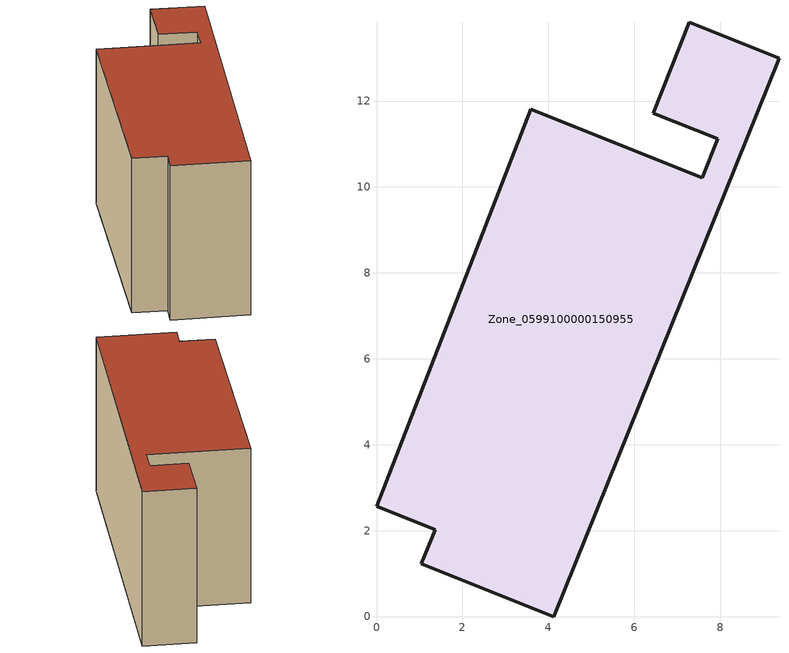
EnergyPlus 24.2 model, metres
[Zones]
Zone_0599100000150955
 floor ground (C_G): 7.94,11.12 6.44,11.72 7.28,13.83 9.37,13 4.12,0 1.04,1.23 1.37,2.02 0,2.57 3.59,11.81 7.58,10.21 z7.17
 wall outside (C_F): 1.37,2.02 1.04,1.23 4.12,0 9.37,13 7.28,13.83 6.44,11.72 7.94,11.12 7.58,10.21 3.59,11.81 0,2.57 1.37,2.02 z7.17:14.24
 roof outside (C_R): 7.94,11.12 7.58,10.21 3.59,11.81 0,2.57 1.37,2.02 1.04,1.23 4.12,0 9.37,13 7.28,13.83 6.44,11.72 z14.24
[BUILDING]
Pand.0599100000150955: North Axis=0; Terrain=City; Loads Convergence Tolerance Value=0.04; Temperature Convergence Tolerance Value=0.4; Solar Distribution=FullExterior; Maximum Number of Warmup Days=25; Minimum Number of Warmup Days=1
[Site:Location]
Rotterdam.The.Hague.AP_ZH_NLD Design_Conditions: Latitude=51.96; Longitude=4.45; Time Zone=1; Elevation=-4.5
[SITE:GROUNDTEMPERATURE:BUILDINGSURFACE]
18, 18, 18, 18, 18, 18, 18, 18, 18, 18, 18, 18
[MATERIAL] Thermal Absorptance=0.9; Solar Absorptance=0.7; Visible Absorptance=0.7
Name | Roughness | Thickness | Conductivity | Density | Specific Heat
G.TI.1975-1991 | MediumSmooth | 0.15 | 0.288461 | 540 | 1210
F.TI.1975-1991 | Rough | 0.3 | 0.230769 | 1920 | 840
R.TI.1975-1991 | MediumRough | 0.2 | 0.153846 | 1500 | 1000
[CONSTRUCTION]
C_G: G.TI.1975-1991
C_F: F.TI.1975-1991
C_R: R.TI.1975-1991
[ZONE]
Zone_0599100000150955: Type=1; Multiplier=1; Ceiling Height=Autocalculate; Volume=Autocalculate; Floor Area=autocalculate; Part of Total Floor Area=Yes
[ZONEINFILTRATION:DESIGNFLOWRATE]
Infil_Zone_0599100000150955: Zone or ZoneList or Space or SpaceList=Zone_0599100000150955; Schedule=AlwaysOn; Design Flow Rate Calculation Method=Flow/Area; Flow Rate per Floor Area=0.003; Constant Term Coefficient=1; Temperature Term Coefficient=0; Velocity Term Coefficient=0; Velocity Squared Term Coefficient=0
[HVACTEMPLATE:ZONE:IDEALLOADSAIRSYSTEM]
Zone_0599100000150955: Maximum Heating Supply Air Temperature=50; Minimum Cooling Supply Air Temperature=13; Maximum Heating Supply Air Humidity Ratio=0.0156; Minimum Cooling Supply Air Humidity Ratio=0.0077; Heating Limit=NoLimit; Cooling Limit=NoLimit; Dehumidification Control Type=ConstantSensibleHeatRatio; Cooling Sensible Heat Ratio=0.7; Dehumidification Setpoint=60; Humidification Control Type=None; Humidification Setpoint=30; Outdoor Air Method=None; Outdoor Air Flow Rate per Person=0.00944; Outdoor Air Flow Rate per Zone Floor Area=0; Outdoor Air Flow Rate per Zone=0; Demand Controlled Ventilation Type=None; Outdoor Air Economizer Type=NoEconomizer; Heat Recovery Type=None; Sensible Heat Recovery Effectiveness=0.7; Latent Heat Recovery Effectiveness=0.65
[ZONECONTROL:THERMOSTAT]
ThermostatControl_Zone_0599100000150955: Zone or ZoneList=Zone_0599100000150955; Control Type Schedule=DualSetpointControlType; Control 1=Thermostat_Zone_0599100000150955; Temperature Difference Between Cutout And Setpoint=0
[THERMOSTATSETPOINT:DUALSETPOINT]
Thermostat_Zone_0599100000150955: Heating Setpoint Temperature Schedule=HeatingSetpoint_Zone_0599100000150955; Cooling Setpoint Temperature Schedule=CoolingSetpoint_Zone_0599100000150955
[SCHEDULE:COMPACT]
HeatingSetpoint_Zone_0599100000150955: Through: 12/31, For: AllDays, Until: 24:00, 21
CoolingSetpoint_Zone_0599100000150955: Through: 12/31, For: AllDays, Until: 24:00, 24
DualSetpointControlType: Through: 12/31, For: AllDays, Until: 24:00, 4
AlwaysOn: Through: 12/31, For: AllDays, Until: 24:00, 1
